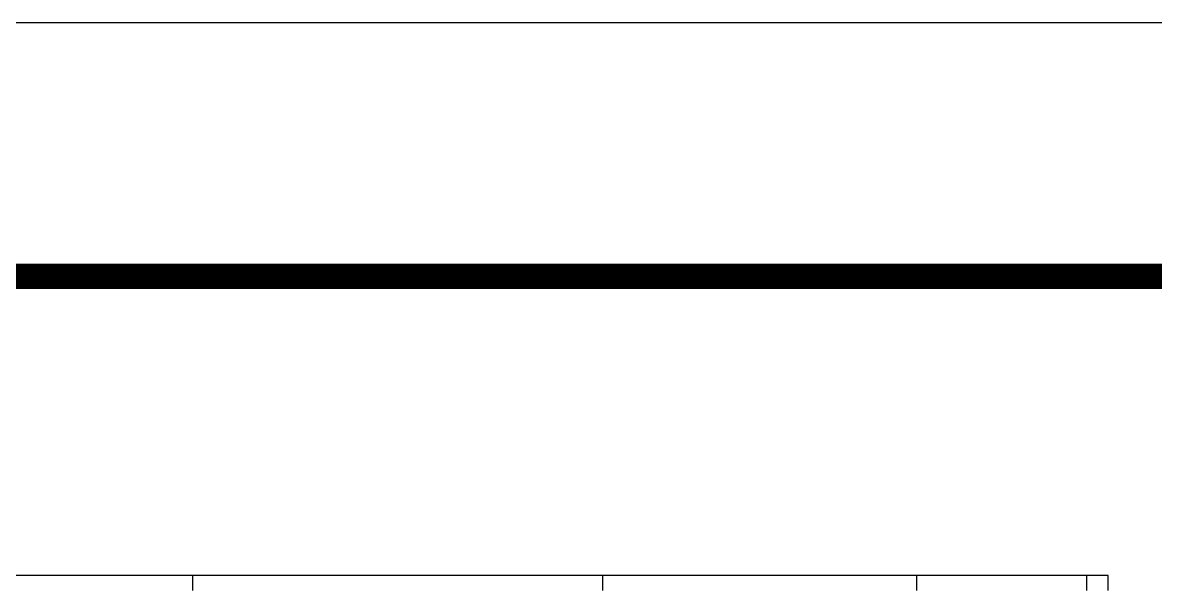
# Model space of a CAD drawing. Extents: x 665703 to 1047784, y -160603 to 92239.
# Drawn here: x 793350 to 797816, y 33868 to 36093 of the extents above; entities that cross this region are included whole.
import ezdxf

# ---------------------------------------------------------------- set-up
doc = ezdxf.new("R2010")
doc.units = 0
doc.header["$LTSCALE"] = 800
doc.layers.get('0').update_dxf_attribs({"linetype": 'CONTINUOUS'})
doc.layers.add('TK', color=7, linetype='CONTINUOUS')

# ---------------------------------------------------------------- blocks, each defined once
blk = doc.blocks.new('ft')
at = {"color": 7, "linetype": 'Continuous'}
for p, q in [((875.4, 4250), (-875.4, 4250)), ((875.4, 4250), (875.4, 4191)), ((875.4, 4250), (875.4, 4191)), ((2492.8, 4250), (875.4, 4250)), ((2492.8, 4250), (2492.8, 4191)), ((3730.8, 4250), (2492.8, 4250)), ((2492.8, 4250), (2492.8, 4191)), ((3730.8, 4250), (3730.8, 4191)), ((4400.8, 4250), (3730.8, 4250)), ((3730.8, 4250), (3730.8, 4191)), ((4400.8, 4250), (4400.8, 4191)), ((4400.8, 4250), (4400.8, 4191)), ((4487, 4250), (4400.8, 4250)), ((4487, 4191), (4487, 4250))]:
    blk.add_line(p, q, dxfattribs=at)

msp = doc.modelspace()

# ---------------------------------------------------------------- linework, layer by layer
at = {"layer": 'TK', "color": 2}
msp.add_lwpolyline([(849137.2, 36092.7), (765037.2, 36092.7), (765037.2, -23307.3), (849137.2, -23307.3)], close=True, dxfattribs=at)
at = {"layer": 'TK', "color": 2, "const_width": 100}
msp.add_lwpolyline([(767537.2, 35092.7), (848137.2, 35092.7), (848137.2, -22307.3), (767537.2, -22307.3)], close=True, dxfattribs=at)

# ---------------------------------------------------------------- block references
at = {"linetype": 'Continuous'}
msp.add_blockref('ft', (793143.5, 29664.7), dxfattribs=at)

doc.saveas('drawing.dxf')
